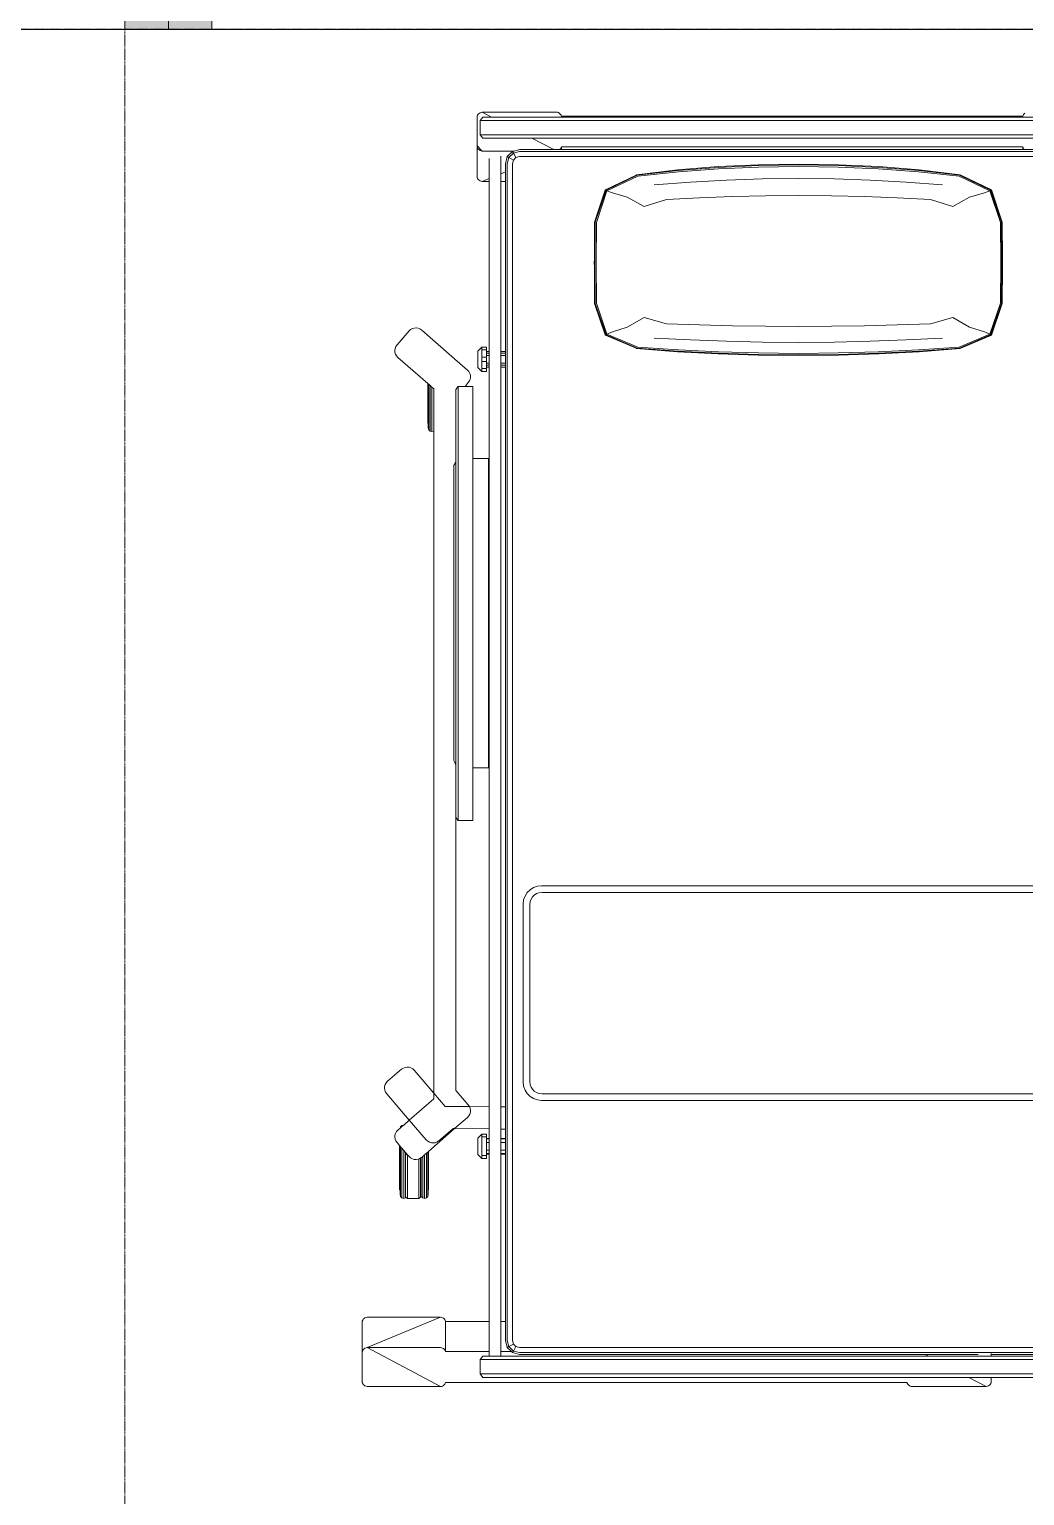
# Model space of a CAD drawing. Header units: millimetres. Extents: x -280308 to 6402717, y -14 to 2073074.
# Drawn here: x -26982 to -25266, y 568620 to 571148 of the extents above; entities that cross this region are included whole.
import ezdxf

# ---------------------------------------------------------------- set-up
doc = ezdxf.new("R2010")
doc.units = ezdxf.units.MM
doc.linetypes.add('DASHED2', pattern=[0.375, 0.25, -0.125])
doc.layers.get('0').update_dxf_attribs({"lineweight": 0})
for name, color, linetype, lineweight in [('A-ALINE-1', 91, 'Continuous', 20), ('A-ALINE-6', 117, 'Continuous', 9), ('A-FURN-EQPM', 177, 'Continuous', 0)]:
    doc.layers.add(name, color=color, linetype=linetype, lineweight=lineweight)
doc.layers.add('A-FILL-1', color=7, linetype='Continuous', lineweight=0, true_color=0x454545)

# ---------------------------------------------------------------- blocks, each defined once
blk = doc.blocks.new('A$Ccf87384a')
blk.add_wipeout([(-75, 75), (75, 75), (75, -75), (-75, -75)])
blk.add_wipeout([(-75, -75), (-75, 75), (75, 75), (75, -75)])
at = {"layer": 'A-FILL-1', "ltscale": 0.25}
h = blk.add_hatch(color=256, dxfattribs=at)
h.dxf.hatch_style = 1
h.paths.add_polyline_path([(-75, -75), (-75, 75), (75, 75), (75, -75)])
at = {"layer": 'A-ALINE-1'}
blk.add_lwpolyline([(-75, -75), (-75, 75), (75, 75), (75, -75)], close=True, dxfattribs=at)
at = {"layer": 'A-FILL-1', "ltscale": 0.25}
for p, q in [((0, 75), (0, -75)), ((-75, 0), (75, 0))]:
    blk.add_line(p, q, dxfattribs=at)
blk = doc.blocks.new('A$Cf856f872')
at = {"layer": 'A-ALINE-6'}
blk.add_lwpolyline([(17047.8, -3397), (21497.8, -3397), (21497.8, -3547), (17047.8, -3547)], close=True, dxfattribs=at)
at = {"ltscale": 0.25}
blk.add_blockref('A$Ccf87384a', (19272.8, -3472), dxfattribs=at)
blk = doc.blocks.new('A$C872eac23')
at = {"color": 0, "linetype": 'ByBlock', "lineweight": -2}
for p, q in [((-0.5429, -0.0018), (-0.5426, 0.0002)), ((-0.5426, 0.0002), (-0.542, 0.0021)), ((-0.542, 0.0021), (-0.5409, 0.0037)), ((-0.5409, 0.0037), (-0.5396, 0.0051)), ((-0.5396, 0.0051), (-0.5379, 0.0061)), ((-0.5379, 0.0061), (-0.536, 0.0068)), ((-0.536, 0.0068), (-0.534, 0.007)), ((-0.534, 0.007), (-0.4063, 0.007)), ((-0.534, 0.007), (-0.518, -0.0014)), ((-0.4063, 0.007), (-0.4046, 0.0069)), ((-0.4046, 0.0069), (-0.4029, 0.0063)), ((-0.4029, 0.0063), (-0.4014, 0.0055)), ((-0.4014, 0.0055), (-0.4001, 0.0045)), ((-0.4001, 0.0045), (-0.399, 0.0031)), ((-0.399, 0.0031), (-0.3982, 0.0017)), ((-0.3982, 0.0017), (-0.3977, 0)), ((-0.3977, 0), (0.3977, 0)), ((0.3977, 0), (0.3982, 0.0017)), ((0.3982, 0.0017), (0.399, 0.0032)), ((0.399, 0.0032), (0.4001, 0.0045)), ((0.4001, 0.0045), (0.4014, 0.0055)), ((-0.5429, -0.0511), (-0.5429, -0.0018)), ((-0.5333, -0.0014), (-0.5378, -0.0071)), ((-0.5378, -0.0071), (-0.5378, -0.0321)), ((-0.5378, -0.0071), (0.5376, -0.0071)), ((-0.5333, -0.0014), (-0.518, -0.0014)), ((0.4222, -0.0014), (-0.518, -0.0014)), ((-0.5333, -0.0378), (-0.5378, -0.0321)), ((-0.5378, -0.0321), (0.5376, -0.0321)), ((-0.5333, -0.0378), (-0.4486, -0.0378)), ((-0.4486, -0.0378), (-0.4109, -0.0575)), ((-0.4486, -0.0378), (0.4909, -0.0378)), ((-0.5429, -0.1034), (-0.5429, -0.0511)), ((-0.5426, -0.0531), (-0.5429, -0.0511)), ((-0.534, -0.06), (-0.5429, -0.0511)), ((-0.542, -0.055), (-0.5426, -0.0531)), ((-0.5409, -0.0566), (-0.542, -0.055)), ((-0.5396, -0.058), (-0.5409, -0.0566)), ((-0.5379, -0.0591), (-0.5396, -0.058)), ((-0.536, -0.0597), (-0.5379, -0.0591)), ((-0.534, -0.06), (-0.536, -0.0597)), ((-0.479, -0.06), (-0.534, -0.06)), ((-0.5224, -0.0729), (-0.5224, -0.1075)), ((-0.5019, -0.0991), (-0.5019, -0.0687)), ((-0.4909, -0.0696), (-0.4941, -0.0817)), ((-0.4821, -0.0608), (-0.4909, -0.0696)), ((-0.4909, -0.0696), (-0.4881, -0.0712)), ((-0.4881, -0.0712), (-0.4909, -0.0817)), ((-0.4805, -0.0636), (-0.4881, -0.0712)), ((-0.4881, -0.0712), (-0.4805, -0.0757)), ((-0.479, -0.06), (-0.4821, -0.0608)), ((-0.4821, -0.0608), (-0.4805, -0.0636)), ((-0.4805, -0.0757), (-0.4821, -0.0817)), ((-0.47, -0.0608), (-0.4805, -0.0636)), ((-0.4805, -0.0636), (-0.476, -0.0712)), ((-0.476, -0.0712), (-0.4805, -0.0757)), ((-0.47, -0.0575), (-0.479, -0.06)), ((-0.47, -0.0696), (-0.476, -0.0712)), ((-0.4109, -0.0575), (-0.47, -0.0575)), ((-0.47, -0.0608), (0.4892, -0.0608)), ((-0.47, -0.0696), (0.4892, -0.0696)), ((-0.4003, -0.0575), (-0.4109, -0.0575)), ((-0.4001, -0.0574), (-0.4003, -0.0575)), ((-0.4003, -0.0575), (-0.3977, -0.0575)), ((-0.399, -0.0561), (-0.4001, -0.0574)), ((-0.3982, -0.0546), (-0.399, -0.0561)), ((-0.3977, -0.0529), (-0.3982, -0.0546)), ((-0.3977, -0.0575), (-0.3977, -0.0529)), ((0.3977, -0.0529), (-0.3977, -0.0529)), ((-0.3977, -0.0575), (0.3977, -0.0575)), ((0.3982, -0.0546), (0.3977, -0.0529)), ((0.3977, -0.0529), (0.3977, -0.0575)), ((0.4003, -0.0575), (0.3977, -0.0575)), ((0.399, -0.0561), (0.3982, -0.0546)), ((0.4001, -0.0574), (0.399, -0.0561)), ((0.4003, -0.0575), (0.4001, -0.0574)), ((0.4892, -0.0575), (0.4003, -0.0575)), ((-0.5019, -0.0991), (-0.4941, -0.0959)), ((-0.5019, -0.1122), (-0.5019, -0.0991)), ((-0.4941, -0.0817), (-0.4941, -0.0959)), ((-0.4941, -0.0959), (-0.4941, -0.1122)), ((-0.4909, -2.1111), (-0.4909, -0.0817)), ((-0.4821, -2.1111), (-0.4821, -0.0817)), ((-0.2688, -0.1013), (-0.2681, -0.1009)), ((-0.1973, -0.0925), (-0.2681, -0.1009)), ((-0.2669, -0.1017), (-0.1965, -0.0936)), ((-0.196, -0.096), (-0.266, -0.1035)), ((-0.1973, -0.0925), (-0.1276, -0.0868)), ((-0.1965, -0.0936), (-0.127, -0.0881)), ((-0.1268, -0.0907), (-0.196, -0.096)), ((-0.0584, -0.0835), (-0.1276, -0.0868)), ((-0.127, -0.0881), (-0.0581, -0.0849)), ((-0.058, -0.0875), (-0.1268, -0.0907)), ((-0.0584, -0.0835), (0.0109, -0.0824)), ((-0.0581, -0.0849), (0.0109, -0.0838)), ((0.0109, -0.0865), (-0.058, -0.0875)), ((0.0801, -0.0835), (0.0109, -0.0824)), ((0.0109, -0.0838), (0.0798, -0.0849)), ((0.0797, -0.0875), (0.0109, -0.0865)), ((0.1485, -0.0907), (0.0797, -0.0875)), ((0.0798, -0.0849), (0.1487, -0.0881)), ((0.0801, -0.0835), (0.1493, -0.0868)), ((0.2178, -0.096), (0.1485, -0.0907)), ((0.1487, -0.0881), (0.2182, -0.0936)), ((0.2191, -0.0925), (0.1493, -0.0868)), ((0.2878, -0.1035), (0.2178, -0.096)), ((0.2182, -0.0936), (0.2887, -0.1017)), ((0.2191, -0.0925), (0.2898, -0.1009)), ((0.2906, -0.1013), (0.2898, -0.1009)), ((-0.5429, -0.1034), (-0.5426, -0.1054)), ((-0.5426, -0.1054), (-0.542, -0.1072)), ((-0.542, -0.1072), (-0.5409, -0.1089)), ((-0.5409, -0.1089), (-0.5396, -0.1103)), ((-0.5396, -0.1103), (-0.5379, -0.1113)), ((-0.5379, -0.1113), (-0.536, -0.112)), ((-0.536, -0.112), (-0.534, -0.1122)), ((-0.534, -0.1122), (-0.5224, -0.1075)), ((-0.534, -0.1122), (-0.5224, -0.1122)), ((-0.5224, -0.1075), (-0.5224, -0.1122)), ((-0.5224, -0.1122), (-0.5224, -0.4056)), ((-0.5019, -0.1122), (-0.4941, -0.1122)), ((-0.5019, -0.4056), (-0.5019, -0.1122)), ((-0.4941, -0.4056), (-0.4941, -0.1122)), ((-0.2688, -0.1013), (-0.3218, -0.127)), ((-0.3205, -0.1274), (-0.2669, -0.1017)), ((-0.266, -0.1035), (-0.3191, -0.1286)), ((-0.1752, -0.1134), (-0.2375, -0.1183)), ((-0.1752, -0.1134), (-0.1131, -0.1099)), ((-0.0511, -0.1078), (-0.1131, -0.1099)), ((-0.0511, -0.1078), (0.0109, -0.1071)), ((0.0729, -0.1078), (0.0109, -0.1071)), ((0.0729, -0.1078), (0.1348, -0.1099)), ((0.1969, -0.1134), (0.1348, -0.1099)), ((0.1969, -0.1134), (0.2592, -0.1183)), ((0.3408, -0.1286), (0.2878, -0.1035)), ((0.2887, -0.1017), (0.3422, -0.1274)), ((0.2906, -0.1013), (0.3435, -0.127)), ((-0.3223, -0.1273), (-0.3405, -0.1824)), ((-0.3218, -0.127), (-0.3404, -0.1823)), ((-0.3392, -0.1825), (-0.3205, -0.1274)), ((-0.3191, -0.1286), (-0.3374, -0.1831)), ((-0.3218, -0.127), (-0.3223, -0.1273)), ((-0.3205, -0.1274), (-0.3218, -0.127)), ((-0.3096, -0.1319), (-0.3191, -0.1286)), ((-0.2843, -0.1394), (-0.3096, -0.1319)), ((-0.2551, -0.1558), (-0.2843, -0.1394)), ((-0.2166, -0.1437), (-0.2551, -0.1558)), ((-0.1597, -0.1406), (-0.2166, -0.1437)), ((-0.1028, -0.1384), (-0.1597, -0.1406)), ((-0.046, -0.137), (-0.1028, -0.1384)), ((0.0109, -0.1366), (-0.046, -0.137)), ((0.0677, -0.137), (0.0109, -0.1366)), ((0.1246, -0.1384), (0.0677, -0.137)), ((0.1814, -0.1406), (0.1246, -0.1384)), ((0.2384, -0.1437), (0.1814, -0.1406)), ((0.2768, -0.1558), (0.2384, -0.1437)), ((0.306, -0.1394), (0.2768, -0.1558)), ((0.3314, -0.1319), (0.306, -0.1394)), ((0.3314, -0.1319), (0.3408, -0.1286)), ((0.3591, -0.1831), (0.3408, -0.1286)), ((0.3435, -0.127), (0.3422, -0.1274)), ((0.3422, -0.1274), (0.3609, -0.1825)), ((0.344, -0.1273), (0.3435, -0.127)), ((0.3435, -0.127), (0.3621, -0.1823)), ((0.3623, -0.1824), (0.344, -0.1273)), ((-0.3408, -0.246), (-0.3404, -0.1823)), ((-0.3405, -0.1824), (-0.3408, -0.246)), ((-0.3398, -0.2526), (-0.3392, -0.1825)), ((-0.3374, -0.1831), (-0.3379, -0.2526)), ((0.3596, -0.2526), (0.3591, -0.1831)), ((0.3609, -0.1825), (0.3615, -0.2526)), ((0.3626, -0.246), (0.3621, -0.1823)), ((0.3626, -0.246), (0.3623, -0.1824)), ((-0.3409, -0.2526), (-0.3408, -0.246)), ((-0.3409, -0.2526), (-0.3408, -0.2592)), ((-0.3392, -0.3227), (-0.3398, -0.2526)), ((-0.3379, -0.2526), (-0.3374, -0.3221)), ((0.3591, -0.3221), (0.3596, -0.2526)), ((0.3615, -0.2526), (0.3609, -0.3227)), ((0.3626, -0.2526), (0.3626, -0.246)), ((0.3626, -0.2526), (0.3626, -0.2592)), ((-0.3408, -0.2592), (-0.3405, -0.3228)), ((-0.3408, -0.2592), (-0.3404, -0.3229)), ((0.3626, -0.2592), (0.3621, -0.3229)), ((0.3623, -0.3228), (0.3626, -0.2592)), ((-0.3405, -0.3228), (-0.3223, -0.377)), ((-0.3218, -0.3773), (-0.3404, -0.3229)), ((-0.3205, -0.3769), (-0.3392, -0.3227)), ((-0.3374, -0.3221), (-0.3191, -0.3756)), ((0.3408, -0.3756), (0.3591, -0.3221)), ((0.3609, -0.3227), (0.3422, -0.3769)), ((0.3435, -0.3773), (0.3621, -0.3229)), ((0.344, -0.377), (0.3623, -0.3228)), ((-0.2843, -0.3637), (-0.2551, -0.3469)), ((-0.2166, -0.3578), (-0.2551, -0.3469)), ((0.2768, -0.3469), (0.2384, -0.3578)), ((0.2768, -0.3469), (0.306, -0.3637)), ((-0.681, -0.3941), (-0.6601, -0.3701)), ((-0.6601, -0.3701), (-0.6575, -0.3677)), ((-0.6575, -0.3677), (-0.6545, -0.3661)), ((-0.6545, -0.3661), (-0.6512, -0.3651)), ((-0.6512, -0.3651), (-0.6479, -0.3649)), ((-0.6479, -0.3649), (-0.6445, -0.3654)), ((-0.6445, -0.3654), (-0.6414, -0.3667)), ((-0.6414, -0.3667), (-0.6384, -0.3687)), ((-0.6384, -0.3687), (-0.5819, -0.4181)), ((-0.3223, -0.377), (-0.3218, -0.3773)), ((-0.3218, -0.3773), (-0.3205, -0.3769)), ((-0.2688, -0.4001), (-0.3218, -0.3773)), ((-0.2669, -0.3997), (-0.3205, -0.3769)), ((-0.3096, -0.3719), (-0.3191, -0.3756)), ((-0.3191, -0.3756), (-0.266, -0.3979)), ((-0.3096, -0.3719), (-0.2843, -0.3637)), ((-0.1597, -0.3597), (-0.2166, -0.3578)), ((-0.1028, -0.3612), (-0.1597, -0.3597)), ((-0.046, -0.362), (-0.1028, -0.3612)), ((0.0109, -0.3623), (-0.046, -0.362)), ((0.0677, -0.362), (0.0109, -0.3623)), ((0.1246, -0.3612), (0.0677, -0.362)), ((0.1814, -0.3597), (0.1246, -0.3612)), ((0.2384, -0.3578), (0.1814, -0.3597)), ((0.2878, -0.3979), (0.3408, -0.3756)), ((0.3422, -0.3769), (0.2887, -0.3997)), ((0.2906, -0.4001), (0.3435, -0.3773)), ((0.306, -0.3637), (0.3314, -0.3719)), ((0.3314, -0.3719), (0.3408, -0.3756)), ((0.3422, -0.3769), (0.3435, -0.3773)), ((0.3435, -0.3773), (0.344, -0.377)), ((-0.6848, -0.4035), (-0.6843, -0.4002)), ((-0.6846, -0.4069), (-0.6848, -0.4035)), ((-0.6843, -0.4002), (-0.683, -0.397)), ((-0.683, -0.397), (-0.681, -0.3941)), ((-0.5348, -0.3981), (-0.5416, -0.405)), ((-0.5267, -0.3981), (-0.5348, -0.3981)), ((-0.5348, -0.3981), (-0.5348, -0.403)), ((-0.5267, -0.403), (-0.5348, -0.403)), ((-0.5348, -0.4154), (-0.5348, -0.403)), ((-0.5267, -0.3981), (-0.5267, -0.403)), ((-0.5267, -0.4056), (-0.5267, -0.403)), ((-0.2681, -0.4005), (-0.2688, -0.4001)), ((-0.1973, -0.406), (-0.2681, -0.4005)), ((-0.1965, -0.4049), (-0.2669, -0.3997)), ((-0.266, -0.3979), (-0.196, -0.4027)), ((-0.1752, -0.3857), (-0.2375, -0.3827)), ((-0.196, -0.4027), (-0.1268, -0.4061)), ((-0.1752, -0.3857), (-0.1131, -0.388)), ((-0.0511, -0.3893), (-0.1131, -0.388)), ((-0.0511, -0.3893), (0.0109, -0.3898)), ((0.0729, -0.3893), (0.0109, -0.3898)), ((0.0729, -0.3893), (0.1348, -0.388)), ((0.1969, -0.3857), (0.1348, -0.388)), ((0.1485, -0.4061), (0.2178, -0.4027)), ((0.1969, -0.3857), (0.2592, -0.3827)), ((0.2178, -0.4027), (0.2878, -0.3979)), ((0.2887, -0.3997), (0.2182, -0.4049)), ((0.2191, -0.406), (0.2898, -0.4005)), ((0.2898, -0.4005), (0.2906, -0.4001)), ((-0.6836, -0.4101), (-0.6846, -0.4069)), ((-0.6819, -0.4131), (-0.6836, -0.4101)), ((-0.6796, -0.4157), (-0.6819, -0.4131)), ((-0.6281, -0.4607), (-0.6796, -0.4157)), ((-0.5819, -0.4181), (-0.5817, -0.4182)), ((-0.5819, -0.4181), (-0.5817, -0.4183)), ((-0.5817, -0.4183), (-0.5817, -0.4182)), ((-0.5817, -0.4182), (-0.5811, -0.4188)), ((-0.5817, -0.4183), (-0.5811, -0.4188)), ((-0.5811, -0.4188), (-0.5596, -0.4376)), ((-0.5416, -0.405), (-0.5416, -0.4332)), ((-0.5267, -0.4154), (-0.5348, -0.4154)), ((-0.5348, -0.4154), (-0.5348, -0.4227)), ((-0.5267, -0.4227), (-0.5348, -0.4227)), ((-0.5348, -0.4352), (-0.5348, -0.4227)), ((-0.5224, -0.4056), (-0.5267, -0.4056)), ((-0.5267, -0.4056), (-0.5267, -0.4087)), ((-0.5224, -0.4087), (-0.5267, -0.4087)), ((-0.5267, -0.4087), (-0.5267, -0.4123)), ((-0.5224, -0.4123), (-0.5267, -0.4123)), ((-0.5267, -0.4123), (-0.5267, -0.4154)), ((-0.5267, -0.4154), (-0.5267, -0.4227)), ((-0.5267, -0.4227), (-0.5267, -0.4258)), ((-0.5224, -0.4258), (-0.5267, -0.4258)), ((-0.5267, -0.4258), (-0.5267, -0.4294)), ((-0.5224, -0.4294), (-0.5267, -0.4294)), ((-0.5267, -0.4326), (-0.5267, -0.4294)), ((-0.5224, -0.4056), (-0.5224, -0.4087)), ((-0.5224, -0.4087), (-0.5224, -0.4123)), ((-0.5224, -0.4123), (-0.5224, -0.4258)), ((-0.5224, -0.4258), (-0.5224, -0.4294)), ((-0.5224, -0.4294), (-0.5224, -0.4326)), ((-0.4941, -0.4056), (-0.5019, -0.4056)), ((-0.5019, -0.4087), (-0.5019, -0.4056)), ((-0.4941, -0.4087), (-0.5019, -0.4087)), ((-0.5019, -0.4123), (-0.5019, -0.4087)), ((-0.4941, -0.4123), (-0.5019, -0.4123)), ((-0.5019, -0.4258), (-0.5019, -0.4123)), ((-0.4941, -0.4258), (-0.5019, -0.4258)), ((-0.5019, -0.4294), (-0.5019, -0.4258)), ((-0.4941, -0.4294), (-0.5019, -0.4294)), ((-0.5019, -0.4326), (-0.5019, -0.4294)), ((-0.4941, -0.4056), (-0.4941, -0.4087)), ((-0.4941, -0.4087), (-0.4941, -0.4123)), ((-0.4941, -0.4123), (-0.4941, -0.4258)), ((-0.4941, -0.4258), (-0.4941, -0.4294)), ((-0.4941, -0.4294), (-0.4941, -0.4326)), ((-0.1973, -0.406), (-0.1276, -0.4096)), ((-0.127, -0.4085), (-0.1965, -0.4049)), ((-0.0584, -0.4117), (-0.1276, -0.4096)), ((-0.0581, -0.4105), (-0.127, -0.4085)), ((-0.1268, -0.4061), (-0.058, -0.4081)), ((-0.0584, -0.4117), (0.0109, -0.4124)), ((0.0109, -0.4112), (-0.0581, -0.4105)), ((-0.058, -0.4081), (0.0109, -0.4088)), ((0.0109, -0.4088), (0.0797, -0.4081)), ((0.0798, -0.4105), (0.0109, -0.4112)), ((0.0801, -0.4117), (0.0109, -0.4124)), ((0.0797, -0.4081), (0.1485, -0.4061)), ((0.1487, -0.4085), (0.0798, -0.4105)), ((0.0801, -0.4117), (0.1493, -0.4096)), ((0.2182, -0.4049), (0.1487, -0.4085)), ((0.2191, -0.406), (0.1493, -0.4096)), ((-0.5596, -0.4376), (-0.5572, -0.4403)), ((-0.5572, -0.4403), (-0.5555, -0.4433)), ((-0.5549, -0.4532), (-0.5561, -0.4564)), ((-0.5555, -0.4433), (-0.5546, -0.4465)), ((-0.5544, -0.4498), (-0.5549, -0.4532)), ((-0.5546, -0.4465), (-0.5544, -0.4498)), ((-0.5348, -0.4401), (-0.5416, -0.4332)), ((-0.5267, -0.4352), (-0.5348, -0.4352)), ((-0.5348, -0.4401), (-0.5348, -0.4352)), ((-0.5267, -0.4401), (-0.5348, -0.4401)), ((-0.5224, -0.4326), (-0.5267, -0.4326)), ((-0.5267, -0.4352), (-0.5267, -0.4326)), ((-0.5267, -0.4352), (-0.5267, -0.4401)), ((-0.5224, -0.4326), (-0.5224, -1.7081)), ((-0.4941, -0.4326), (-0.5019, -0.4326)), ((-0.5019, -0.4326), (-0.5019, -1.7083)), ((-0.4941, -0.4326), (-0.4941, -1.7084)), ((-0.6272, -0.4615), (-0.6281, -0.4607)), ((-0.6281, -0.4607), (-0.6281, -0.5289)), ((-0.6264, -0.4622), (-0.6272, -0.4615)), ((-0.6272, -0.5292), (-0.6272, -0.4615)), ((-0.624, -0.4643), (-0.6264, -0.4622)), ((-0.6264, -0.4622), (-0.6264, -0.5406)), ((-0.6208, -0.4671), (-0.624, -0.4643)), ((-0.624, -0.4643), (-0.624, -0.543)), ((-0.6176, -0.4699), (-0.6208, -0.4671)), ((-0.6208, -0.4671), (-0.6208, -0.5438)), ((-0.6176, -0.4699), (-0.6176, -0.543)), ((-0.5757, -0.4657), (-0.5798, -0.471)), ((-0.5798, -0.5962), (-0.5798, -0.471)), ((-0.5637, -0.4657), (-0.5757, -0.4657)), ((-0.5757, -1.2141), (-0.5757, -0.4657)), ((-0.5581, -0.4593), (-0.5637, -0.4657)), ((-0.5502, -0.4657), (-0.5637, -0.4657)), ((-0.5561, -0.4564), (-0.5581, -0.4593)), ((-0.5502, -0.5902), (-0.5502, -0.4657)), ((-0.6281, -0.5289), (-0.6272, -0.5292)), ((-0.6272, -0.5374), (-0.6272, -0.5292)), ((-0.6272, -0.5374), (-0.6264, -0.5406)), ((-0.6264, -0.5406), (-0.624, -0.543)), ((-0.624, -0.543), (-0.6208, -0.5438)), ((-0.6208, -0.5438), (-0.6176, -0.543)), ((-0.6176, -0.543), (-0.6176, -1.6843)), ((-0.5828, -0.6024), (-0.5832, -0.6061)), ((-0.5832, -0.6061), (-0.5832, -1.1074)), ((-0.5816, -0.5991), (-0.5828, -0.6024)), ((-0.5798, -0.5962), (-0.5816, -0.5991)), ((-0.5798, -1.1173), (-0.5798, -0.5962)), ((-0.5231, -0.5902), (-0.5502, -0.5902)), ((-0.5502, -1.1233), (-0.5502, -0.5902)), ((-0.5231, -1.1233), (-0.5231, -0.5902)), ((-0.5832, -1.1074), (-0.5828, -1.1111)), ((-0.5828, -1.1111), (-0.5816, -1.1144)), ((-0.5816, -1.1144), (-0.5798, -1.1173)), ((-0.5798, -1.1173), (-0.5798, -1.2088)), ((-0.5502, -1.1233), (-0.5231, -1.1233)), ((-0.5502, -1.2141), (-0.5502, -1.1233)), ((-0.5795, -1.2092), (-0.5798, -1.2088)), ((-0.5795, -1.2092), (-0.5795, -1.6803)), ((-0.5757, -1.2141), (-0.5795, -1.2092)), ((-0.5757, -1.2141), (-0.5502, -1.2141)), ((-0.4603, -1.3447), (-0.4566, -1.3388)), ((-0.4566, -1.3388), (-0.4516, -1.3338)), ((-0.4516, -1.3338), (-0.4457, -1.3301)), ((-0.4457, -1.3301), (-0.439, -1.3277)), ((-0.4364, -1.3389), (-0.4406, -1.3405)), ((-0.439, -1.3277), (-0.4317, -1.3268)), ((-0.431, -1.3383), (-0.4364, -1.3389)), ((-0.4317, -1.3268), (0.4231, -1.3268)), ((0.4225, -1.3383), (-0.431, -1.3383)), ((-0.4636, -1.3587), (-0.4627, -1.3514)), ((-0.4636, -1.6652), (-0.4636, -1.3587)), ((-0.4627, -1.3514), (-0.4603, -1.3447)), ((-0.4514, -1.354), (-0.4521, -1.3593)), ((-0.4521, -1.3593), (-0.4521, -1.6646)), ((-0.4499, -1.3498), (-0.4514, -1.354)), ((-0.4475, -1.346), (-0.4499, -1.3498)), ((-0.4444, -1.3429), (-0.4475, -1.346)), ((-0.4406, -1.3405), (-0.4444, -1.3429)), ((-0.6972, -1.664), (-0.673, -1.6432)), ((-0.673, -1.6432), (-0.6701, -1.6413)), ((-0.6701, -1.6413), (-0.6669, -1.64)), ((-0.6669, -1.64), (-0.6636, -1.6396)), ((-0.6636, -1.6396), (-0.6602, -1.6398)), ((-0.6602, -1.6398), (-0.657, -1.6408)), ((-0.657, -1.6408), (-0.654, -1.6425)), ((-0.654, -1.6425), (-0.6514, -1.6449)), ((-0.7013, -1.6695), (-0.6996, -1.6665)), ((-0.6996, -1.6665), (-0.6972, -1.664)), ((-0.6514, -1.6449), (-0.6176, -1.6843)), ((-0.4627, -1.6725), (-0.4636, -1.6652)), ((-0.4521, -1.6646), (-0.4514, -1.6699)), ((-0.7025, -1.6761), (-0.7023, -1.6728)), ((-0.702, -1.6794), (-0.7025, -1.6761)), ((-0.7023, -1.6728), (-0.7013, -1.6695)), ((-0.7008, -1.6827), (-0.702, -1.6794)), ((-0.6988, -1.6856), (-0.7008, -1.6827)), ((-0.6598, -1.731), (-0.6988, -1.6856)), ((-0.6598, -1.731), (-0.6176, -1.6941)), ((-0.6176, -1.6843), (-0.5978, -1.7074)), ((-0.6176, -1.6941), (-0.6176, -1.6843)), ((-0.5795, -1.6803), (-0.5794, -1.6804)), ((-0.5794, -1.6804), (-0.5793, -1.6805)), ((-0.5794, -1.6804), (-0.5794, -1.6804)), ((-0.5793, -1.6805), (-0.5792, -1.6806)), ((-0.5792, -1.6806), (-0.5791, -1.6807)), ((-0.5792, -1.6806), (-0.5792, -1.6806)), ((-0.5791, -1.6807), (-0.5581, -1.7047)), ((-0.5791, -1.6807), (-0.5791, -1.6807)), ((-0.4603, -1.6793), (-0.4627, -1.6725)), ((-0.4566, -1.6852), (-0.4603, -1.6793)), ((-0.4516, -1.6901), (-0.4566, -1.6852)), ((-0.4457, -1.6939), (-0.4516, -1.6901)), ((-0.4514, -1.6699), (-0.4499, -1.6742)), ((-0.4499, -1.6742), (-0.4475, -1.6779)), ((-0.4475, -1.6779), (-0.4444, -1.6811)), ((-0.439, -1.6963), (-0.4457, -1.6939)), ((-0.4444, -1.6811), (-0.4406, -1.6835)), ((-0.4406, -1.6835), (-0.4364, -1.685)), ((-0.4364, -1.685), (-0.431, -1.6856)), ((-0.431, -1.6856), (0.4225, -1.6856)), ((-0.5978, -1.7074), (-0.556, -1.7078)), ((-0.5581, -1.7047), (-0.5561, -1.7076)), ((-0.5561, -1.7076), (-0.556, -1.7078)), ((-0.5224, -1.7081), (-0.556, -1.7078)), ((-0.556, -1.7078), (-0.5549, -1.7108)), ((-0.5546, -1.7175), (-0.5555, -1.7207)), ((-0.5549, -1.7108), (-0.5544, -1.7141)), ((-0.5544, -1.7141), (-0.5546, -1.7175)), ((-0.5224, -1.7081), (-0.5224, -1.7462)), ((-0.5019, -1.7083), (-0.4941, -1.7084)), ((-0.5019, -1.7083), (-0.5019, -1.7464)), ((-0.4941, -1.7084), (-0.4941, -1.7465)), ((-0.4317, -1.6971), (-0.439, -1.6963)), ((0.4231, -1.6971), (-0.4317, -1.6971)), ((-0.6796, -1.7483), (-0.6754, -1.7447)), ((-0.6754, -1.7447), (-0.6749, -1.7426)), ((-0.6754, -1.7447), (-0.6749, -1.7442)), ((-0.6749, -1.7426), (-0.6726, -1.7403)), ((-0.6749, -1.7442), (-0.6726, -1.7421)), ((-0.6749, -1.7426), (-0.6749, -1.7442)), ((-0.6726, -1.7403), (-0.6695, -1.7395)), ((-0.6726, -1.7421), (-0.6695, -1.7395)), ((-0.6726, -1.7403), (-0.6726, -1.7421)), ((-0.6695, -1.7395), (-0.6598, -1.731)), ((-0.6306, -1.7651), (-0.6598, -1.731)), ((-0.5596, -1.7263), (-0.5817, -1.7456)), ((-0.5572, -1.7237), (-0.5596, -1.7263)), ((-0.5555, -1.7207), (-0.5572, -1.7237)), ((-0.6848, -1.7605), (-0.6846, -1.7571)), ((-0.6843, -1.7638), (-0.6848, -1.7605)), ((-0.6846, -1.7571), (-0.6836, -1.7539)), ((-0.683, -1.767), (-0.6843, -1.7638)), ((-0.6836, -1.7539), (-0.6819, -1.7509)), ((-0.681, -1.7699), (-0.683, -1.767)), ((-0.6819, -1.7509), (-0.6796, -1.7483)), ((-0.6766, -1.775), (-0.681, -1.7699)), ((-0.628, -1.7675), (-0.6306, -1.7651)), ((-0.625, -1.7692), (-0.628, -1.7675)), ((-0.5817, -1.7456), (-0.6268, -1.7851)), ((-0.6218, -1.7702), (-0.625, -1.7692)), ((-0.6151, -1.77), (-0.6185, -1.7704)), ((-0.6119, -1.7687), (-0.6151, -1.77)), ((-0.609, -1.7667), (-0.6119, -1.7687)), ((-0.5848, -1.746), (-0.609, -1.7667)), ((-0.5847, -1.7459), (-0.5848, -1.746)), ((-0.5848, -1.746), (-0.5848, -1.746)), ((-0.5846, -1.7458), (-0.5847, -1.7459)), ((-0.5847, -1.7459), (-0.5847, -1.7459)), ((-0.5845, -1.7457), (-0.5846, -1.7458)), ((-0.5844, -1.7456), (-0.5845, -1.7457)), ((-0.5845, -1.7457), (-0.5845, -1.7457)), ((-0.5817, -1.7456), (-0.5844, -1.7456)), ((-0.5817, -1.7456), (-0.5224, -1.7462)), ((-0.5348, -1.7551), (-0.5416, -1.762)), ((-0.5416, -1.762), (-0.5416, -1.7903)), ((-0.5267, -1.7551), (-0.5348, -1.7551)), ((-0.5348, -1.7551), (-0.5348, -1.76)), ((-0.5267, -1.76), (-0.5348, -1.76)), ((-0.5348, -1.76), (-0.5348, -1.7922)), ((-0.5267, -1.7551), (-0.5267, -1.76)), ((-0.5267, -1.7626), (-0.5267, -1.76)), ((-0.5224, -1.7626), (-0.5267, -1.7626)), ((-0.5267, -1.7626), (-0.5267, -1.7634)), ((-0.5267, -1.7634), (-0.5224, -1.7634)), ((-0.5267, -1.7694), (-0.5267, -1.7634)), ((-0.5224, -1.7694), (-0.5267, -1.7694)), ((-0.5267, -1.7694), (-0.5267, -1.7829)), ((-0.5224, -1.7462), (-0.5224, -1.7626)), ((-0.5224, -1.7626), (-0.5224, -1.7634)), ((-0.5224, -1.7634), (-0.5224, -1.7694)), ((-0.5224, -1.7694), (-0.5224, -1.7829)), ((-0.5019, -1.7464), (-0.4941, -1.7465)), ((-0.5019, -1.7464), (-0.5019, -1.7626)), ((-0.4941, -1.7626), (-0.5019, -1.7626)), ((-0.5019, -1.7634), (-0.5019, -1.7626)), ((-0.5019, -1.7634), (-0.4941, -1.7634)), ((-0.5019, -1.7694), (-0.5019, -1.7634)), ((-0.4941, -1.7694), (-0.5019, -1.7694)), ((-0.5019, -1.7829), (-0.5019, -1.7694)), ((-0.4941, -1.7465), (-0.4941, -1.7626)), ((-0.4941, -1.7626), (-0.4941, -1.7634)), ((-0.4941, -1.7634), (-0.4941, -1.7694)), ((-0.4941, -1.7694), (-0.4941, -1.7829)), ((-0.6758, -1.7759), (-0.6766, -1.775)), ((-0.6766, -1.775), (-0.6766, -1.851)), ((-0.6749, -1.7769), (-0.6758, -1.7759)), ((-0.6758, -1.8514), (-0.6758, -1.7759)), ((-0.6726, -1.7796), (-0.6749, -1.7769)), ((-0.6749, -1.8627), (-0.6749, -1.7769)), ((-0.6693, -1.7833), (-0.6726, -1.7796)), ((-0.6726, -1.8651), (-0.6726, -1.7796)), ((-0.6661, -1.7869), (-0.6693, -1.7833)), ((-0.6693, -1.7833), (-0.6693, -1.866)), ((-0.6656, -1.7875), (-0.6661, -1.7869)), ((-0.6661, -1.7869), (-0.6661, -1.8651)), ((-0.6627, -1.7909), (-0.6656, -1.7875)), ((-0.6656, -1.7912), (-0.6656, -1.7878)), ((-0.6601, -1.7938), (-0.6627, -1.7909)), ((-0.6627, -1.7909), (-0.6627, -1.8661)), ((-0.6575, -1.7962), (-0.6601, -1.7938)), ((-0.6384, -1.7953), (-0.6391, -1.7957)), ((-0.6367, -1.7938), (-0.6384, -1.7953)), ((-0.6335, -1.791), (-0.6367, -1.7938)), ((-0.6367, -1.8651), (-0.6367, -1.7938)), ((-0.6303, -1.7882), (-0.6335, -1.791)), ((-0.6335, -1.791), (-0.6335, -1.866)), ((-0.6279, -1.7861), (-0.6303, -1.7882)), ((-0.6303, -1.7882), (-0.6303, -1.8651)), ((-0.6271, -1.7854), (-0.6279, -1.7861)), ((-0.6279, -1.7861), (-0.6279, -1.8627)), ((-0.6268, -1.7851), (-0.6271, -1.7854)), ((-0.6271, -1.7854), (-0.6271, -1.8511)), ((-0.6268, -1.851), (-0.6268, -1.7851)), ((-0.6185, -1.7704), (-0.6218, -1.7702)), ((-0.5348, -1.7971), (-0.5416, -1.7903)), ((-0.5267, -1.7922), (-0.5348, -1.7922)), ((-0.5348, -1.7971), (-0.5348, -1.7922)), ((-0.5224, -1.7829), (-0.5267, -1.7829)), ((-0.5267, -1.7829), (-0.5267, -1.7888)), ((-0.5224, -1.7888), (-0.5267, -1.7888)), ((-0.5267, -1.7888), (-0.5267, -1.7896)), ((-0.5224, -1.7896), (-0.5267, -1.7896)), ((-0.5267, -1.7922), (-0.5267, -1.7896)), ((-0.5267, -1.7922), (-0.5267, -1.7971)), ((-0.5224, -1.7829), (-0.5224, -1.7888)), ((-0.5224, -1.7888), (-0.5224, -1.7896)), ((-0.5224, -1.7896), (-0.5224, -2.0781)), ((-0.4941, -1.7829), (-0.5019, -1.7829)), ((-0.5019, -1.7888), (-0.5019, -1.7829)), ((-0.4941, -1.7888), (-0.5019, -1.7888)), ((-0.5019, -1.7896), (-0.5019, -1.7888)), ((-0.4941, -1.7896), (-0.5019, -1.7896)), ((-0.5019, -1.7896), (-0.5019, -2.0781)), ((-0.4941, -1.7829), (-0.4941, -1.7888)), ((-0.4941, -1.7888), (-0.4941, -1.7896)), ((-0.4941, -1.7896), (-0.4941, -2.0781)), ((-0.6545, -1.7979), (-0.6575, -1.7962)), ((-0.6512, -1.7988), (-0.6545, -1.7979)), ((-0.6479, -1.7991), (-0.6512, -1.7988)), ((-0.6445, -1.7986), (-0.6479, -1.7991)), ((-0.6434, -1.7981), (-0.6445, -1.7986)), ((-0.6414, -1.7973), (-0.6434, -1.7981)), ((-0.6434, -1.7981), (-0.6434, -1.8661)), ((-0.6404, -1.7967), (-0.6414, -1.7973)), ((-0.6399, -1.7963), (-0.6404, -1.7967)), ((-0.6404, -1.8528), (-0.6404, -1.7967)), ((-0.6391, -1.7957), (-0.6399, -1.7963)), ((-0.6399, -1.8528), (-0.6399, -1.7963)), ((-0.6391, -1.8627), (-0.6391, -1.7957)), ((-0.5267, -1.7971), (-0.5348, -1.7971)), ((-0.6766, -1.851), (-0.6758, -1.8514)), ((-0.6758, -1.8595), (-0.6758, -1.8514)), ((-0.6758, -1.8595), (-0.6749, -1.8627)), ((-0.6749, -1.8627), (-0.6726, -1.8651)), ((-0.6726, -1.8651), (-0.6693, -1.866)), ((-0.6693, -1.866), (-0.6661, -1.8651)), ((-0.6661, -1.8651), (-0.6653, -1.8643)), ((-0.6654, -1.8642), (-0.6653, -1.8643)), ((-0.6653, -1.8643), (-0.6627, -1.8661)), ((-0.6627, -1.8661), (-0.6434, -1.8661)), ((-0.6434, -1.8661), (-0.6404, -1.864)), ((-0.6404, -1.8528), (-0.6399, -1.8528)), ((-0.6404, -1.864), (-0.6404, -1.8528)), ((-0.6399, -1.8595), (-0.6399, -1.8528)), ((-0.6399, -1.8595), (-0.6391, -1.8627)), ((-0.6391, -1.8627), (-0.6367, -1.8651)), ((-0.6367, -1.8651), (-0.6335, -1.866)), ((-0.6335, -1.866), (-0.6303, -1.8651)), ((-0.6303, -1.8651), (-0.6279, -1.8627)), ((-0.6279, -1.8627), (-0.6271, -1.8595)), ((-0.6271, -1.8511), (-0.6268, -1.851)), ((-0.6271, -1.8511), (-0.6271, -1.8595)), ((-0.7378, -2.073), (-0.7392, -2.0744)), ((-0.7362, -2.0719), (-0.7378, -2.073)), ((-0.7343, -2.0713), (-0.7362, -2.0719)), ((-0.7323, -2.071), (-0.7343, -2.0713)), ((-0.6059, -2.071), (-0.7323, -2.1233)), ((-0.6059, -2.071), (-0.7323, -2.071)), ((-0.6042, -2.0712), (-0.6059, -2.071)), ((-0.6025, -2.0717), (-0.6042, -2.0712)), ((-0.601, -2.0725), (-0.6025, -2.0717)), ((-0.5997, -2.0736), (-0.601, -2.0725)), ((-0.7409, -2.0779), (-0.7411, -2.0799)), ((-0.7411, -2.0799), (-0.7411, -2.1321)), ((-0.7402, -2.076), (-0.7409, -2.0779)), ((-0.7392, -2.0744), (-0.7402, -2.076)), ((-0.5986, -2.0749), (-0.5997, -2.0736)), ((-0.5978, -2.0764), (-0.5986, -2.0749)), ((-0.5973, -2.0781), (-0.5978, -2.0764)), ((-0.5973, -2.1303), (-0.5973, -2.0781)), ((-0.5224, -2.0781), (-0.5973, -2.0781)), ((-0.5224, -2.0781), (-0.5224, -2.1303)), ((-0.4941, -2.0781), (-0.5019, -2.0781)), ((-0.5019, -2.1303), (-0.5019, -2.0781)), ((-0.4941, -2.1111), (-0.4941, -2.0781)), ((-0.7362, -2.1242), (-0.7343, -2.1235)), ((-0.7343, -2.1235), (-0.7323, -2.1233)), ((-0.7323, -2.1233), (-0.6059, -2.1233)), ((-0.6059, -2.1903), (-0.7323, -2.1233)), ((-0.6059, -2.1233), (-0.6042, -2.1235)), ((-0.6042, -2.1235), (-0.6025, -2.124)), ((-0.6025, -2.124), (-0.601, -2.1248)), ((-0.4941, -2.1111), (-0.4909, -2.1232)), ((-0.4909, -2.1111), (-0.4881, -2.1215)), ((-0.4909, -2.1232), (-0.4881, -2.1215)), ((-0.4909, -2.1232), (-0.4837, -2.1303)), ((-0.4881, -2.1215), (-0.4805, -2.1171)), ((-0.4881, -2.1215), (-0.4805, -2.1292)), ((-0.4821, -2.1111), (-0.4805, -2.1171)), ((-0.4805, -2.1171), (-0.476, -2.1215)), ((-0.4805, -2.1292), (-0.476, -2.1215)), ((-0.476, -2.1215), (-0.47, -2.1232)), ((-0.47, -2.1232), (0.4892, -2.1232)), ((-0.7411, -2.1321), (-0.7409, -2.1301)), ((-0.7411, -2.1814), (-0.7411, -2.1321)), ((-0.7409, -2.1301), (-0.7402, -2.1283)), ((-0.7402, -2.1283), (-0.7392, -2.1266)), ((-0.7392, -2.1266), (-0.7378, -2.1252)), ((-0.7378, -2.1252), (-0.7362, -2.1242)), ((-0.601, -2.1248), (-0.5997, -2.1259)), ((-0.5997, -2.1259), (-0.5986, -2.1272)), ((-0.5986, -2.1272), (-0.5978, -2.1287)), ((-0.5978, -2.1287), (-0.5973, -2.1303)), ((-0.5973, -2.1303), (-0.5224, -2.1303)), ((-0.5378, -2.1439), (-0.5333, -2.1382)), ((-0.5378, -2.1439), (-0.5378, -2.1688)), ((-0.5378, -2.1439), (0.538, -2.1439)), ((-0.5333, -2.1382), (-0.5224, -2.1382)), ((-0.5224, -2.1303), (-0.5224, -2.1382)), ((-0.5224, -2.1382), (-0.5019, -2.1382)), ((-0.5019, -2.1303), (-0.4837, -2.1303)), ((-0.5019, -2.1382), (-0.5019, -2.1303)), ((-0.5019, -2.1382), (0.2351, -2.1382)), ((-0.4837, -2.1303), (-0.4821, -2.132)), ((-0.4821, -2.132), (-0.4805, -2.1292)), ((-0.4821, -2.132), (-0.47, -2.1352)), ((-0.4805, -2.1292), (-0.47, -2.132)), ((-0.47, -2.132), (0.4892, -2.132)), ((-0.47, -2.1352), (0.2295, -2.1352)), ((0.2351, -2.1382), (0.2295, -2.1352)), ((0.2295, -2.1352), (0.3208, -2.1352)), ((0.2351, -2.1382), (0.3433, -2.1382)), ((0.3433, -2.1333), (0.3433, -2.1352)), ((0.3433, -2.1352), (0.4892, -2.1352)), ((0.3433, -2.1352), (0.3433, -2.1382)), ((0.3433, -2.1382), (0.5084, -2.1382)), ((-0.5378, -2.1688), (-0.5333, -2.1746)), ((-0.5378, -2.1688), (0.538, -2.1688)), ((-0.5333, -2.1746), (0.3045, -2.1746)), ((0.3344, -2.1903), (0.3045, -2.1746)), ((0.3045, -2.1746), (0.3433, -2.1746)), ((0.3433, -2.1746), (0.3433, -2.1814)), ((0.3433, -2.1746), (0.5335, -2.1746)), ((-0.7409, -2.1835), (-0.7411, -2.1814)), ((-0.7402, -2.1853), (-0.7409, -2.1835)), ((-0.7392, -2.187), (-0.7402, -2.1853)), ((-0.7378, -2.1883), (-0.7392, -2.187)), ((-0.7362, -2.1894), (-0.7378, -2.1883)), ((-0.7343, -2.19), (-0.7362, -2.1894)), ((-0.7323, -2.1903), (-0.7343, -2.19)), ((-0.6059, -2.1903), (-0.7323, -2.1903)), ((-0.6042, -2.1901), (-0.6059, -2.1903)), ((-0.6025, -2.1896), (-0.6042, -2.1901)), ((-0.601, -2.1888), (-0.6025, -2.1896)), ((-0.5997, -2.1877), (-0.601, -2.1888)), ((-0.5986, -2.1864), (-0.5997, -2.1877)), ((-0.5978, -2.1849), (-0.5986, -2.1864)), ((-0.5973, -2.1833), (-0.5978, -2.1849)), ((0.1981, -2.1832), (-0.5973, -2.1833)), ((0.1986, -2.1849), (0.1981, -2.1832)), ((0.1995, -2.1864), (0.1986, -2.1849)), ((0.2005, -2.1877), (0.1995, -2.1864)), ((0.2018, -2.1888), (0.2005, -2.1877)), ((0.2033, -2.1896), (0.2018, -2.1888)), ((0.205, -2.1901), (0.2033, -2.1896)), ((0.2068, -2.1903), (0.205, -2.1901)), ((0.3344, -2.1903), (0.2068, -2.1903)), ((0.3365, -2.19), (0.3344, -2.1903)), ((0.3383, -2.1894), (0.3365, -2.19)), ((0.34, -2.1883), (0.3383, -2.1894)), ((0.3414, -2.187), (0.34, -2.1883)), ((0.3424, -2.1853), (0.3414, -2.187)), ((0.3431, -2.1835), (0.3424, -2.1853)), ((0.3433, -2.1814), (0.3431, -2.1835))]:
    blk.add_line(p, q, dxfattribs=at)
blk = doc.blocks.new('A$C3304e30a')
at = {"color": 0, "linetype": 'DASHED2', "lineweight": -2, "ltscale": 6}
for points in [[(4750, -1800), (4750, -5800), (7050, -5800), (7050, -1800)], [(9350, -1800), (9350, -5800), (7050, -5800), (7050, -1800)]]:
    blk.add_lwpolyline(points, close=True, dxfattribs=at)
at = {"color": 0, "linetype": 'ByBlock', "lineweight": -2, "xscale": 1000.000000000002, "yscale": 1000.000000000002, "zscale": 1000.000000000002}
blk.add_blockref('A$C872eac23', (8200, -1950), dxfattribs=at)
blk = doc.blocks.new('4')
at = {"ltscale": 0.25}
blk.add_blockref('A$Cf856f872', (-46014.9, 574695.2), dxfattribs=at)
at = {"layer": 'A-FURN-EQPM', "ltscale": 0.25}
blk.add_blockref('A$C3304e30a', (-33867.1, 572948.3), dxfattribs=at)

msp = doc.modelspace()

# ---------------------------------------------------------------- block references
msp.add_blockref('4', (0, 0))

doc.saveas('drawing.dxf')
